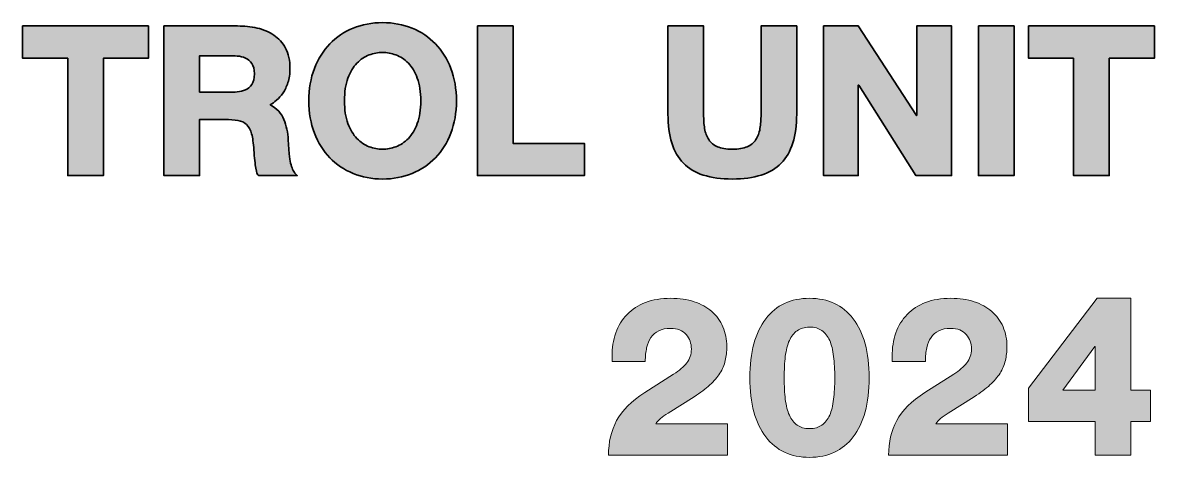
# Model space of a CAD drawing. Header units: millimetres. Extents: x 4.3 to 81, y -11.1 to -4.2.
# Drawn here: x 63.02 to 81.04, y -11.14 to -4.21 of the extents above; entities that cross this region are included whole.
import ezdxf

# ---------------------------------------------------------------- set-up
doc = ezdxf.new("R2010")
doc.units = ezdxf.units.MM
doc.header["$MEASUREMENT"] = 0
doc.layers.add('Layer 1', color=7, linetype='Continuous', lineweight=0)

# ---------------------------------------------------------------- blocks, each defined once
blk = doc.blocks.new('Block_0')
at = {"layer": 'Layer 1', "true_color": 0x231f20, "transparency": 33554687}
h = blk.add_hatch(color=250, dxfattribs=at)
h.dxf.hatch_style = 2
edge = h.paths.add_edge_path()
edge.add_spline(control_points=[(63.74, -4.78), (63.74, -4.78), (63.022, -4.78), (63.022, -4.78), (63.022, -4.78), (63.022, -4.266), (63.022, -4.266), (63.022, -4.266), (65.025, -4.266), (65.025, -4.266), (65.025, -4.266), (65.025, -4.78), (65.025, -4.78), (65.025, -4.78), (64.307, -4.78), (64.307, -4.78), (64.307, -4.78), (64.307, -6.649), (64.307, -6.649), (64.307, -6.649), (63.74, -6.649), (63.74, -6.649), (63.74, -6.649), (63.74, -4.78), (63.74, -4.78)], knot_values=[0, 0, 0, 0, 1, 1, 1, 2, 2, 2, 3, 3, 3, 4, 4, 4, 5, 5, 5, 6, 6, 6, 7, 7, 7, 8, 8, 8, 8], degree=3, periodic=0)
h = blk.add_hatch(color=250, dxfattribs=at)
h.dxf.hatch_style = 2
edge = h.paths.add_edge_path()
edge.add_spline(control_points=[(65.84, -5.321), (65.84, -5.321), (66.313, -5.321), (66.313, -5.321), (66.351, -5.321), (66.394, -5.319), (66.44, -5.316), (66.487, -5.312), (66.531, -5.302), (66.571, -5.284), (66.611, -5.266), (66.644, -5.237), (66.671, -5.197), (66.697, -5.157), (66.711, -5.1), (66.711, -5.027), (66.711, -4.956), (66.697, -4.901), (66.671, -4.862), (66.644, -4.823), (66.611, -4.795), (66.571, -4.777), (66.531, -4.759), (66.487, -4.748), (66.44, -4.745), (66.394, -4.742), (66.351, -4.74), (66.313, -4.74), (66.313, -4.74), (65.84, -4.74), (65.84, -4.74), (65.84, -4.74), (65.84, -5.321), (65.84, -5.321)], knot_values=[0, 0, 0, 0, 1, 1, 1, 2, 2, 2, 3, 3, 3, 4, 4, 4, 5, 5, 5, 6, 6, 6, 7, 7, 7, 8, 8, 8, 9, 9, 9, 10, 10, 10, 11, 11, 11, 11], degree=3, periodic=0)
edge = h.paths.add_edge_path()
edge.add_spline(control_points=[(65.272, -4.266), (65.272, -4.266), (66.444, -4.266), (66.444, -4.266), (66.55, -4.266), (66.654, -4.277), (66.754, -4.299), (66.854, -4.322), (66.943, -4.359), (67.021, -4.411), (67.099, -4.463), (67.161, -4.533), (67.208, -4.62), (67.255, -4.707), (67.278, -4.815), (67.278, -4.944), (67.278, -5.028), (67.268, -5.103), (67.246, -5.167), (67.225, -5.232), (67.199, -5.287), (67.168, -5.333), (67.137, -5.378), (67.103, -5.416), (67.066, -5.448), (67.03, -5.479), (66.996, -5.503), (66.964, -5.521), (67.071, -5.579), (67.144, -5.657), (67.183, -5.756), (67.222, -5.855), (67.245, -5.963), (67.252, -6.079), (67.252, -6.079), (67.268, -6.302), (67.268, -6.302), (67.273, -6.362), (67.279, -6.412), (67.288, -6.451), (67.297, -6.49), (67.308, -6.522), (67.32, -6.547), (67.332, -6.573), (67.345, -6.594), (67.358, -6.609), (67.372, -6.625), (67.384, -6.638), (67.395, -6.649), (67.395, -6.649), (66.778, -6.649), (66.778, -6.649), (66.76, -6.636), (66.745, -6.597), (66.734, -6.531), (66.723, -6.465), (66.713, -6.368), (66.704, -6.239), (66.697, -6.132), (66.685, -6.047), (66.668, -5.983), (66.65, -5.92), (66.623, -5.871), (66.587, -5.837), (66.552, -5.802), (66.505, -5.78), (66.449, -5.77), (66.392, -5.76), (66.321, -5.755), (66.237, -5.755), (66.237, -5.755), (65.84, -5.755), (65.84, -5.755), (65.84, -5.755), (65.84, -6.649), (65.84, -6.649), (65.84, -6.649), (65.272, -6.649), (65.272, -6.649), (65.272, -6.649), (65.272, -4.266), (65.272, -4.266)], knot_values=[0, 0, 0, 0, 1, 1, 1, 2, 2, 2, 3, 3, 3, 4, 4, 4, 5, 5, 5, 6, 6, 6, 7, 7, 7, 8, 8, 8, 9, 9, 9, 10, 10, 10, 11, 11, 11, 12, 12, 12, 13, 13, 13, 14, 14, 14, 15, 15, 15, 16, 16, 16, 17, 17, 17, 18, 18, 18, 19, 19, 19, 20, 20, 20, 21, 21, 21, 22, 22, 22, 23, 23, 23, 24, 24, 24, 25, 25, 25, 26, 26, 26, 27, 27, 27, 27], degree=3, periodic=0)
h = blk.add_hatch(color=250, dxfattribs=at)
h.dxf.hatch_style = 2
edge = h.paths.add_edge_path()
edge.add_spline(control_points=[(68.753, -6.229), (68.823, -6.229), (68.893, -6.215), (68.966, -6.189), (69.038, -6.162), (69.104, -6.118), (69.163, -6.057), (69.222, -5.996), (69.269, -5.916), (69.306, -5.818), (69.343, -5.72), (69.361, -5.6), (69.361, -5.458), (69.361, -5.315), (69.343, -5.195), (69.306, -5.097), (69.269, -4.999), (69.222, -4.92), (69.163, -4.858), (69.104, -4.797), (69.038, -4.753), (68.966, -4.727), (68.893, -4.7), (68.823, -4.687), (68.753, -4.687), (68.682, -4.687), (68.611, -4.7), (68.54, -4.727), (68.469, -4.753), (68.404, -4.797), (68.345, -4.858), (68.286, -4.92), (68.238, -4.999), (68.201, -5.097), (68.164, -5.195), (68.146, -5.315), (68.146, -5.458), (68.146, -5.6), (68.164, -5.72), (68.201, -5.818), (68.238, -5.916), (68.286, -5.996), (68.345, -6.057), (68.404, -6.118), (68.469, -6.162), (68.54, -6.189), (68.611, -6.215), (68.682, -6.229), (68.753, -6.229)], knot_values=[0, 0, 0, 0, 1, 1, 1, 2, 2, 2, 3, 3, 3, 4, 4, 4, 5, 5, 5, 6, 6, 6, 7, 7, 7, 8, 8, 8, 9, 9, 9, 10, 10, 10, 11, 11, 11, 12, 12, 12, 13, 13, 13, 14, 14, 14, 15, 15, 15, 16, 16, 16, 16], degree=3, periodic=0)
edge = h.paths.add_edge_path()
edge.add_spline(control_points=[(68.753, -4.213), (68.923, -4.213), (69.079, -4.242), (69.222, -4.301), (69.366, -4.36), (69.49, -4.443), (69.595, -4.551), (69.699, -4.659), (69.781, -4.79), (69.84, -4.944), (69.899, -5.097), (69.929, -5.268), (69.929, -5.458), (69.929, -5.647), (69.899, -5.818), (69.84, -5.972), (69.781, -6.125), (69.699, -6.256), (69.595, -6.364), (69.49, -6.472), (69.366, -6.555), (69.222, -6.614), (69.079, -6.673), (68.923, -6.703), (68.753, -6.703), (68.584, -6.703), (68.428, -6.673), (68.285, -6.614), (68.141, -6.555), (68.017, -6.472), (67.912, -6.364), (67.808, -6.256), (67.726, -6.125), (67.667, -5.972), (67.608, -5.818), (67.579, -5.647), (67.579, -5.458), (67.579, -5.268), (67.608, -5.097), (67.667, -4.944), (67.726, -4.79), (67.808, -4.659), (67.912, -4.551), (68.017, -4.443), (68.141, -4.36), (68.285, -4.301), (68.428, -4.242), (68.584, -4.213), (68.753, -4.213)], knot_values=[0, 0, 0, 0, 1, 1, 1, 2, 2, 2, 3, 3, 3, 4, 4, 4, 5, 5, 5, 6, 6, 6, 7, 7, 7, 8, 8, 8, 9, 9, 9, 10, 10, 10, 11, 11, 11, 12, 12, 12, 13, 13, 13, 14, 14, 14, 15, 15, 15, 16, 16, 16, 16], degree=3, periodic=0)
h = blk.add_hatch(color=250, dxfattribs=at)
h.dxf.hatch_style = 2
edge = h.paths.add_edge_path()
edge.add_spline(control_points=[(70.262, -4.266), (70.262, -4.266), (70.83, -4.266), (70.83, -4.266), (70.83, -4.266), (70.83, -6.135), (70.83, -6.135), (70.83, -6.135), (71.965, -6.135), (71.965, -6.135), (71.965, -6.135), (71.965, -6.649), (71.965, -6.649), (71.965, -6.649), (70.262, -6.649), (70.262, -6.649), (70.262, -6.649), (70.262, -4.266), (70.262, -4.266)], knot_values=[0, 0, 0, 0, 1, 1, 1, 2, 2, 2, 3, 3, 3, 4, 4, 4, 5, 5, 5, 6, 6, 6, 6], degree=3, periodic=0)
h = blk.add_hatch(color=250, dxfattribs=at)
h.dxf.hatch_style = 2
edge = h.paths.add_edge_path()
edge.add_spline(control_points=[(73.296, -4.266), (73.296, -4.266), (73.864, -4.266), (73.864, -4.266), (73.864, -4.266), (73.864, -5.675), (73.864, -5.675), (73.864, -5.757), (73.869, -5.832), (73.88, -5.9), (73.891, -5.968), (73.913, -6.026), (73.946, -6.075), (73.978, -6.124), (74.024, -6.162), (74.084, -6.189), (74.144, -6.215), (74.223, -6.229), (74.321, -6.229), (74.419, -6.229), (74.498, -6.215), (74.558, -6.189), (74.618, -6.162), (74.664, -6.124), (74.697, -6.075), (74.729, -6.026), (74.75, -5.968), (74.761, -5.9), (74.773, -5.832), (74.778, -5.757), (74.778, -5.675), (74.778, -5.675), (74.778, -4.266), (74.778, -4.266), (74.778, -4.266), (75.346, -4.266), (75.346, -4.266), (75.346, -4.266), (75.346, -5.668), (75.346, -5.668), (75.346, -6.022), (75.264, -6.283), (75.1, -6.451), (74.937, -6.619), (74.677, -6.703), (74.321, -6.703), (73.965, -6.703), (73.705, -6.619), (73.542, -6.451), (73.378, -6.283), (73.296, -6.022), (73.296, -5.668), (73.296, -5.668), (73.296, -4.266), (73.296, -4.266)], knot_values=[0, 0, 0, 0, 1, 1, 1, 2, 2, 2, 3, 3, 3, 4, 4, 4, 5, 5, 5, 6, 6, 6, 7, 7, 7, 8, 8, 8, 9, 9, 9, 10, 10, 10, 11, 11, 11, 12, 12, 12, 13, 13, 13, 14, 14, 14, 15, 15, 15, 16, 16, 16, 17, 17, 17, 18, 18, 18, 18], degree=3, periodic=0)
h = blk.add_hatch(color=250, dxfattribs=at)
h.dxf.hatch_style = 2
edge = h.paths.add_edge_path()
edge.add_spline(control_points=[(75.773, -4.266), (75.773, -4.266), (76.327, -4.266), (76.327, -4.266), (76.327, -4.266), (77.252, -5.691), (77.252, -5.691), (77.252, -5.691), (77.258, -5.691), (77.258, -5.691), (77.258, -5.691), (77.258, -4.266), (77.258, -4.266), (77.258, -4.266), (77.813, -4.266), (77.813, -4.266), (77.813, -4.266), (77.813, -6.649), (77.813, -6.649), (77.813, -6.649), (77.245, -6.649), (77.245, -6.649), (77.245, -6.649), (76.334, -5.207), (76.334, -5.207), (76.334, -5.207), (76.327, -5.207), (76.327, -5.207), (76.327, -5.207), (76.327, -6.649), (76.327, -6.649), (76.327, -6.649), (75.773, -6.649), (75.773, -6.649), (75.773, -6.649), (75.773, -4.266), (75.773, -4.266)], knot_values=[0, 0, 0, 0, 1, 1, 1, 2, 2, 2, 3, 3, 3, 4, 4, 4, 5, 5, 5, 6, 6, 6, 7, 7, 7, 8, 8, 8, 9, 9, 9, 10, 10, 10, 11, 11, 11, 12, 12, 12, 12], degree=3, periodic=0)
h = blk.add_hatch(color=250, dxfattribs=at)
h.dxf.hatch_style = 2
edge = h.paths.add_edge_path()
edge.add_spline(control_points=[(78.24, -4.266), (78.24, -4.266), (78.807, -4.266), (78.807, -4.266), (78.807, -4.266), (78.807, -6.649), (78.807, -6.649), (78.807, -6.649), (78.24, -6.649), (78.24, -6.649), (78.24, -6.649), (78.24, -4.266), (78.24, -4.266)], knot_values=[0, 0, 0, 0, 1, 1, 1, 2, 2, 2, 3, 3, 3, 4, 4, 4, 4], degree=3, periodic=0)
h = blk.add_hatch(color=250, dxfattribs=at)
h.dxf.hatch_style = 2
edge = h.paths.add_edge_path()
edge.add_spline(control_points=[(79.755, -4.78), (79.755, -4.78), (79.038, -4.78), (79.038, -4.78), (79.038, -4.78), (79.038, -4.266), (79.038, -4.266), (79.038, -4.266), (81.04, -4.266), (81.04, -4.266), (81.04, -4.266), (81.04, -4.78), (81.04, -4.78), (81.04, -4.78), (80.323, -4.78), (80.323, -4.78), (80.323, -4.78), (80.323, -6.649), (80.323, -6.649), (80.323, -6.649), (79.755, -6.649), (79.755, -6.649), (79.755, -6.649), (79.755, -4.78), (79.755, -4.78)], knot_values=[0, 0, 0, 0, 1, 1, 1, 2, 2, 2, 3, 3, 3, 4, 4, 4, 5, 5, 5, 6, 6, 6, 7, 7, 7, 8, 8, 8, 8], degree=3, periodic=0)
at = {"layer": 'Layer 1', "color": 250, "lineweight": 35, "true_color": 0x231f20}
for points, knots in [([(63.74, -4.78), (63.74, -4.78), (63.022, -4.78), (63.022, -4.78), (63.022, -4.78), (63.022, -4.266), (63.022, -4.266), (63.022, -4.266), (65.025, -4.266), (65.025, -4.266), (65.025, -4.266), (65.025, -4.78), (65.025, -4.78), (65.025, -4.78), (64.307, -4.78), (64.307, -4.78), (64.307, -4.78), (64.307, -6.649), (64.307, -6.649), (64.307, -6.649), (63.74, -6.649), (63.74, -6.649), (63.74, -6.649), (63.74, -4.78), (63.74, -4.78)], [0, 0, 0, 0, 1, 1, 1, 2, 2, 2, 3, 3, 3, 4, 4, 4, 5, 5, 5, 6, 6, 6, 7, 7, 7, 8, 8, 8, 8]), ([(65.272, -4.266), (65.272, -4.266), (66.444, -4.266), (66.444, -4.266), (66.55, -4.266), (66.654, -4.277), (66.754, -4.299), (66.854, -4.322), (66.943, -4.359), (67.021, -4.411), (67.099, -4.463), (67.161, -4.533), (67.208, -4.62), (67.255, -4.707), (67.278, -4.815), (67.278, -4.944), (67.278, -5.028), (67.268, -5.103), (67.246, -5.167), (67.225, -5.232), (67.199, -5.287), (67.168, -5.333), (67.137, -5.378), (67.103, -5.416), (67.066, -5.448), (67.03, -5.479), (66.996, -5.503), (66.964, -5.521), (67.071, -5.579), (67.144, -5.657), (67.183, -5.756), (67.222, -5.855), (67.245, -5.963), (67.252, -6.079), (67.252, -6.079), (67.268, -6.302), (67.268, -6.302), (67.273, -6.362), (67.279, -6.412), (67.288, -6.451), (67.297, -6.49), (67.308, -6.522), (67.32, -6.547), (67.332, -6.573), (67.345, -6.594), (67.358, -6.609), (67.372, -6.625), (67.384, -6.638), (67.395, -6.649), (67.395, -6.649), (66.778, -6.649), (66.778, -6.649), (66.76, -6.636), (66.745, -6.597), (66.734, -6.531), (66.723, -6.465), (66.713, -6.368), (66.704, -6.239), (66.697, -6.132), (66.685, -6.047), (66.668, -5.983), (66.65, -5.92), (66.623, -5.871), (66.587, -5.837), (66.552, -5.802), (66.505, -5.78), (66.449, -5.77), (66.392, -5.76), (66.321, -5.755), (66.237, -5.755), (66.237, -5.755), (65.84, -5.755), (65.84, -5.755), (65.84, -5.755), (65.84, -6.649), (65.84, -6.649), (65.84, -6.649), (65.272, -6.649), (65.272, -6.649), (65.272, -6.649), (65.272, -4.266), (65.272, -4.266)], [0, 0, 0, 0, 1, 1, 1, 2, 2, 2, 3, 3, 3, 4, 4, 4, 5, 5, 5, 6, 6, 6, 7, 7, 7, 8, 8, 8, 9, 9, 9, 10, 10, 10, 11, 11, 11, 12, 12, 12, 13, 13, 13, 14, 14, 14, 15, 15, 15, 16, 16, 16, 17, 17, 17, 18, 18, 18, 19, 19, 19, 20, 20, 20, 21, 21, 21, 22, 22, 22, 23, 23, 23, 24, 24, 24, 25, 25, 25, 26, 26, 26, 27, 27, 27, 27]), ([(68.753, -4.213), (68.923, -4.213), (69.079, -4.242), (69.222, -4.301), (69.366, -4.36), (69.49, -4.443), (69.595, -4.551), (69.699, -4.659), (69.781, -4.79), (69.84, -4.944), (69.899, -5.097), (69.929, -5.268), (69.929, -5.458), (69.929, -5.647), (69.899, -5.818), (69.84, -5.972), (69.781, -6.125), (69.699, -6.256), (69.595, -6.364), (69.49, -6.472), (69.366, -6.555), (69.222, -6.614), (69.079, -6.673), (68.923, -6.703), (68.753, -6.703), (68.584, -6.703), (68.428, -6.673), (68.285, -6.614), (68.141, -6.555), (68.017, -6.472), (67.912, -6.364), (67.808, -6.256), (67.726, -6.125), (67.667, -5.972), (67.608, -5.818), (67.579, -5.647), (67.579, -5.458), (67.579, -5.268), (67.608, -5.097), (67.667, -4.944), (67.726, -4.79), (67.808, -4.659), (67.912, -4.551), (68.017, -4.443), (68.141, -4.36), (68.285, -4.301), (68.428, -4.242), (68.584, -4.213), (68.753, -4.213)], [0, 0, 0, 0, 1, 1, 1, 2, 2, 2, 3, 3, 3, 4, 4, 4, 5, 5, 5, 6, 6, 6, 7, 7, 7, 8, 8, 8, 9, 9, 9, 10, 10, 10, 11, 11, 11, 12, 12, 12, 13, 13, 13, 14, 14, 14, 15, 15, 15, 16, 16, 16, 16]), ([(70.262, -4.266), (70.262, -4.266), (70.83, -4.266), (70.83, -4.266), (70.83, -4.266), (70.83, -6.135), (70.83, -6.135), (70.83, -6.135), (71.965, -6.135), (71.965, -6.135), (71.965, -6.135), (71.965, -6.649), (71.965, -6.649), (71.965, -6.649), (70.262, -6.649), (70.262, -6.649), (70.262, -6.649), (70.262, -4.266), (70.262, -4.266)], [0, 0, 0, 0, 1, 1, 1, 2, 2, 2, 3, 3, 3, 4, 4, 4, 5, 5, 5, 6, 6, 6, 6]), ([(73.296, -4.266), (73.296, -4.266), (73.864, -4.266), (73.864, -4.266), (73.864, -4.266), (73.864, -5.675), (73.864, -5.675), (73.864, -5.757), (73.869, -5.832), (73.88, -5.9), (73.891, -5.968), (73.913, -6.026), (73.946, -6.075), (73.978, -6.124), (74.024, -6.162), (74.084, -6.189), (74.144, -6.215), (74.223, -6.229), (74.321, -6.229), (74.419, -6.229), (74.498, -6.215), (74.558, -6.189), (74.618, -6.162), (74.664, -6.124), (74.697, -6.075), (74.729, -6.026), (74.75, -5.968), (74.761, -5.9), (74.773, -5.832), (74.778, -5.757), (74.778, -5.675), (74.778, -5.675), (74.778, -4.266), (74.778, -4.266), (74.778, -4.266), (75.346, -4.266), (75.346, -4.266), (75.346, -4.266), (75.346, -5.668), (75.346, -5.668), (75.346, -6.022), (75.264, -6.283), (75.1, -6.451), (74.937, -6.619), (74.677, -6.703), (74.321, -6.703), (73.965, -6.703), (73.705, -6.619), (73.542, -6.451), (73.378, -6.283), (73.296, -6.022), (73.296, -5.668), (73.296, -5.668), (73.296, -4.266), (73.296, -4.266)], [0, 0, 0, 0, 1, 1, 1, 2, 2, 2, 3, 3, 3, 4, 4, 4, 5, 5, 5, 6, 6, 6, 7, 7, 7, 8, 8, 8, 9, 9, 9, 10, 10, 10, 11, 11, 11, 12, 12, 12, 13, 13, 13, 14, 14, 14, 15, 15, 15, 16, 16, 16, 17, 17, 17, 18, 18, 18, 18]), ([(75.773, -4.266), (75.773, -4.266), (76.327, -4.266), (76.327, -4.266), (76.327, -4.266), (77.252, -5.691), (77.252, -5.691), (77.252, -5.691), (77.258, -5.691), (77.258, -5.691), (77.258, -5.691), (77.258, -4.266), (77.258, -4.266), (77.258, -4.266), (77.813, -4.266), (77.813, -4.266), (77.813, -4.266), (77.813, -6.649), (77.813, -6.649), (77.813, -6.649), (77.245, -6.649), (77.245, -6.649), (77.245, -6.649), (76.334, -5.207), (76.334, -5.207), (76.334, -5.207), (76.327, -5.207), (76.327, -5.207), (76.327, -5.207), (76.327, -6.649), (76.327, -6.649), (76.327, -6.649), (75.773, -6.649), (75.773, -6.649), (75.773, -6.649), (75.773, -4.266), (75.773, -4.266)], [0, 0, 0, 0, 1, 1, 1, 2, 2, 2, 3, 3, 3, 4, 4, 4, 5, 5, 5, 6, 6, 6, 7, 7, 7, 8, 8, 8, 9, 9, 9, 10, 10, 10, 11, 11, 11, 12, 12, 12, 12]), ([(78.24, -4.266), (78.24, -4.266), (78.807, -4.266), (78.807, -4.266), (78.807, -4.266), (78.807, -6.649), (78.807, -6.649), (78.807, -6.649), (78.24, -6.649), (78.24, -6.649), (78.24, -6.649), (78.24, -4.266), (78.24, -4.266)], [0, 0, 0, 0, 1, 1, 1, 2, 2, 2, 3, 3, 3, 4, 4, 4, 4]), ([(79.755, -4.78), (79.755, -4.78), (79.038, -4.78), (79.038, -4.78), (79.038, -4.78), (79.038, -4.266), (79.038, -4.266), (79.038, -4.266), (81.04, -4.266), (81.04, -4.266), (81.04, -4.266), (81.04, -4.78), (81.04, -4.78), (81.04, -4.78), (80.323, -4.78), (80.323, -4.78), (80.323, -4.78), (80.323, -6.649), (80.323, -6.649), (80.323, -6.649), (79.755, -6.649), (79.755, -6.649), (79.755, -6.649), (79.755, -4.78), (79.755, -4.78)], [0, 0, 0, 0, 1, 1, 1, 2, 2, 2, 3, 3, 3, 4, 4, 4, 5, 5, 5, 6, 6, 6, 7, 7, 7, 8, 8, 8, 8]), ([(65.84, -5.321), (65.84, -5.321), (66.313, -5.321), (66.313, -5.321), (66.351, -5.321), (66.394, -5.319), (66.44, -5.316), (66.487, -5.312), (66.531, -5.302), (66.571, -5.284), (66.611, -5.266), (66.644, -5.237), (66.671, -5.197), (66.697, -5.157), (66.711, -5.1), (66.711, -5.027), (66.711, -4.956), (66.697, -4.901), (66.671, -4.862), (66.644, -4.823), (66.611, -4.795), (66.571, -4.777), (66.531, -4.759), (66.487, -4.748), (66.44, -4.745), (66.394, -4.742), (66.351, -4.74), (66.313, -4.74), (66.313, -4.74), (65.84, -4.74), (65.84, -4.74), (65.84, -4.74), (65.84, -5.321), (65.84, -5.321)], [0, 0, 0, 0, 1, 1, 1, 2, 2, 2, 3, 3, 3, 4, 4, 4, 5, 5, 5, 6, 6, 6, 7, 7, 7, 8, 8, 8, 9, 9, 9, 10, 10, 10, 11, 11, 11, 11]), ([(68.753, -6.229), (68.823, -6.229), (68.893, -6.215), (68.966, -6.189), (69.038, -6.162), (69.104, -6.118), (69.163, -6.057), (69.222, -5.996), (69.269, -5.916), (69.306, -5.818), (69.343, -5.72), (69.361, -5.6), (69.361, -5.458), (69.361, -5.315), (69.343, -5.195), (69.306, -5.097), (69.269, -4.999), (69.222, -4.92), (69.163, -4.858), (69.104, -4.797), (69.038, -4.753), (68.966, -4.727), (68.893, -4.7), (68.823, -4.687), (68.753, -4.687), (68.682, -4.687), (68.611, -4.7), (68.54, -4.727), (68.469, -4.753), (68.404, -4.797), (68.345, -4.858), (68.286, -4.92), (68.238, -4.999), (68.201, -5.097), (68.164, -5.195), (68.146, -5.315), (68.146, -5.458), (68.146, -5.6), (68.164, -5.72), (68.201, -5.818), (68.238, -5.916), (68.286, -5.996), (68.345, -6.057), (68.404, -6.118), (68.469, -6.162), (68.54, -6.189), (68.611, -6.215), (68.682, -6.229), (68.753, -6.229)], [0, 0, 0, 0, 1, 1, 1, 2, 2, 2, 3, 3, 3, 4, 4, 4, 5, 5, 5, 6, 6, 6, 7, 7, 7, 8, 8, 8, 9, 9, 9, 10, 10, 10, 11, 11, 11, 12, 12, 12, 13, 13, 13, 14, 14, 14, 15, 15, 15, 16, 16, 16, 16])]:
    blk.add_open_spline(points, degree=3, knots=knots, dxfattribs=at)
blk = doc.blocks.new('Block_2')
at = {"layer": 'Layer 1', "true_color": 0x231f20, "transparency": 33554687}
h = blk.add_hatch(color=250, dxfattribs=at)
h.dxf.hatch_style = 2
edge = h.paths.add_edge_path()
edge.add_spline(control_points=[(72.406, -9.53), (72.406, -9.394), (72.426, -9.269), (72.466, -9.154), (72.506, -9.04), (72.566, -8.942), (72.646, -8.86), (72.726, -8.777), (72.824, -8.714), (72.939, -8.669), (73.054, -8.625), (73.188, -8.602), (73.341, -8.602), (73.478, -8.602), (73.601, -8.621), (73.712, -8.657), (73.822, -8.693), (73.916, -8.745), (73.994, -8.812), (74.071, -8.879), (74.131, -8.96), (74.172, -9.056), (74.213, -9.151), (74.234, -9.256), (74.234, -9.371), (74.234, -9.451), (74.225, -9.526), (74.209, -9.595), (74.193, -9.665), (74.164, -9.731), (74.124, -9.795), (74.084, -9.858), (74.031, -9.921), (73.964, -9.982), (73.897, -10.043), (73.813, -10.105), (73.712, -10.169), (73.712, -10.169), (73.299, -10.43), (73.299, -10.43), (73.202, -10.491), (73.137, -10.547), (73.101, -10.599), (73.101, -10.599), (74.244, -10.599), (74.244, -10.599), (74.244, -10.599), (74.244, -11.1), (74.244, -11.1), (74.244, -11.1), (72.35, -11.1), (72.35, -11.1), (72.35, -10.895), (72.393, -10.712), (72.479, -10.55), (72.564, -10.387), (72.714, -10.238), (72.928, -10.102), (72.928, -10.102), (73.387, -9.809), (73.387, -9.809), (73.477, -9.752), (73.546, -9.694), (73.595, -9.632), (73.645, -9.571), (73.669, -9.497), (73.669, -9.41), (73.669, -9.321), (73.642, -9.244), (73.586, -9.179), (73.531, -9.114), (73.448, -9.082), (73.338, -9.082), (73.262, -9.082), (73.2, -9.094), (73.149, -9.119), (73.098, -9.144), (73.057, -9.179), (73.026, -9.225), (72.994, -9.271), (72.971, -9.326), (72.957, -9.391), (72.943, -9.455), (72.935, -9.528), (72.935, -9.608), (72.935, -9.608), (72.406, -9.608), (72.406, -9.608), (72.406, -9.608), (72.406, -9.53), (72.406, -9.53)], knot_values=[0, 0, 0, 0, 1, 1, 1, 2, 2, 2, 3, 3, 3, 4, 4, 4, 5, 5, 5, 6, 6, 6, 7, 7, 7, 8, 8, 8, 9, 9, 9, 10, 10, 10, 11, 11, 11, 12, 12, 12, 13, 13, 13, 14, 14, 14, 15, 15, 15, 16, 16, 16, 17, 17, 17, 18, 18, 18, 19, 19, 19, 20, 20, 20, 21, 21, 21, 22, 22, 22, 23, 23, 23, 24, 24, 24, 25, 25, 25, 26, 26, 26, 27, 27, 27, 28, 28, 28, 29, 29, 29, 30, 30, 30, 30], degree=3, periodic=0)
h = blk.add_hatch(color=250, dxfattribs=at)
h.dxf.hatch_style = 2
edge = h.paths.add_edge_path()
edge.add_spline(control_points=[(75.147, -9.869), (75.147, -9.996), (75.153, -10.11), (75.165, -10.211), (75.177, -10.312), (75.198, -10.397), (75.229, -10.465), (75.259, -10.533), (75.3, -10.585), (75.352, -10.622), (75.404, -10.659), (75.469, -10.677), (75.55, -10.677), (75.63, -10.677), (75.695, -10.659), (75.747, -10.622), (75.799, -10.585), (75.84, -10.533), (75.871, -10.465), (75.901, -10.397), (75.922, -10.312), (75.934, -10.211), (75.946, -10.11), (75.952, -9.996), (75.952, -9.869), (75.952, -9.742), (75.946, -9.628), (75.934, -9.527), (75.922, -9.426), (75.901, -9.341), (75.871, -9.273), (75.84, -9.205), (75.799, -9.152), (75.747, -9.116), (75.695, -9.079), (75.63, -9.061), (75.55, -9.061), (75.469, -9.063), (75.404, -9.083), (75.352, -9.119), (75.3, -9.156), (75.259, -9.208), (75.229, -9.276), (75.198, -9.344), (75.177, -9.428), (75.165, -9.528), (75.153, -9.628), (75.147, -9.742), (75.147, -9.869)], knot_values=[0, 0, 0, 0, 1, 1, 1, 2, 2, 2, 3, 3, 3, 4, 4, 4, 5, 5, 5, 6, 6, 6, 7, 7, 7, 8, 8, 8, 9, 9, 9, 10, 10, 10, 11, 11, 11, 12, 12, 12, 13, 13, 13, 14, 14, 14, 15, 15, 15, 16, 16, 16, 16], degree=3, periodic=0)
edge = h.paths.add_edge_path()
edge.add_spline(control_points=[(74.601, -9.869), (74.601, -9.46), (74.685, -9.146), (74.853, -8.929), (75.021, -8.711), (75.253, -8.602), (75.55, -8.602), (75.846, -8.602), (76.078, -8.711), (76.246, -8.929), (76.414, -9.146), (76.499, -9.46), (76.499, -9.869), (76.499, -10.278), (76.414, -10.592), (76.246, -10.809), (76.078, -11.026), (75.846, -11.135), (75.55, -11.135), (75.253, -11.135), (75.021, -11.026), (74.853, -10.809), (74.685, -10.592), (74.601, -10.278), (74.601, -9.869)], knot_values=[0, 0, 0, 0, 1, 1, 1, 2, 2, 2, 3, 3, 3, 4, 4, 4, 5, 5, 5, 6, 6, 6, 7, 7, 7, 8, 8, 8, 8], degree=3, periodic=0)
h = blk.add_hatch(color=250, dxfattribs=at)
h.dxf.hatch_style = 2
edge = h.paths.add_edge_path()
edge.add_spline(control_points=[(76.865, -9.53), (76.865, -9.394), (76.885, -9.269), (76.925, -9.154), (76.965, -9.04), (77.025, -8.942), (77.105, -8.86), (77.185, -8.777), (77.283, -8.714), (77.398, -8.669), (77.513, -8.625), (77.647, -8.602), (77.8, -8.602), (77.937, -8.602), (78.06, -8.621), (78.171, -8.657), (78.281, -8.693), (78.375, -8.745), (78.453, -8.812), (78.53, -8.879), (78.59, -8.96), (78.631, -9.056), (78.672, -9.151), (78.693, -9.256), (78.693, -9.371), (78.693, -9.451), (78.684, -9.526), (78.668, -9.595), (78.652, -9.665), (78.623, -9.731), (78.583, -9.795), (78.543, -9.858), (78.49, -9.921), (78.423, -9.982), (78.356, -10.043), (78.272, -10.105), (78.171, -10.169), (78.171, -10.169), (77.758, -10.43), (77.758, -10.43), (77.661, -10.491), (77.596, -10.547), (77.56, -10.599), (77.56, -10.599), (78.703, -10.599), (78.703, -10.599), (78.703, -10.599), (78.703, -11.1), (78.703, -11.1), (78.703, -11.1), (76.809, -11.1), (76.809, -11.1), (76.809, -10.895), (76.852, -10.712), (76.938, -10.55), (77.023, -10.387), (77.173, -10.238), (77.387, -10.102), (77.387, -10.102), (77.846, -9.809), (77.846, -9.809), (77.935, -9.752), (78.005, -9.694), (78.054, -9.632), (78.104, -9.571), (78.128, -9.497), (78.128, -9.41), (78.128, -9.321), (78.101, -9.244), (78.045, -9.179), (77.99, -9.114), (77.907, -9.082), (77.797, -9.082), (77.721, -9.082), (77.659, -9.094), (77.608, -9.119), (77.557, -9.144), (77.516, -9.179), (77.485, -9.225), (77.453, -9.271), (77.43, -9.326), (77.416, -9.391), (77.402, -9.455), (77.394, -9.528), (77.394, -9.608), (77.394, -9.608), (76.865, -9.608), (76.865, -9.608), (76.865, -9.608), (76.865, -9.53), (76.865, -9.53)], knot_values=[0, 0, 0, 0, 1, 1, 1, 2, 2, 2, 3, 3, 3, 4, 4, 4, 5, 5, 5, 6, 6, 6, 7, 7, 7, 8, 8, 8, 9, 9, 9, 10, 10, 10, 11, 11, 11, 12, 12, 12, 13, 13, 13, 14, 14, 14, 15, 15, 15, 16, 16, 16, 17, 17, 17, 18, 18, 18, 19, 19, 19, 20, 20, 20, 21, 21, 21, 22, 22, 22, 23, 23, 23, 24, 24, 24, 25, 25, 25, 26, 26, 26, 27, 27, 27, 28, 28, 28, 29, 29, 29, 30, 30, 30, 30], degree=3, periodic=0)
h = blk.add_hatch(color=250, dxfattribs=at)
h.dxf.hatch_style = 2
edge = h.paths.add_edge_path()
edge.add_spline(control_points=[(80.1, -10.063), (80.1, -10.063), (80.1, -9.371), (80.1, -9.371), (80.1, -9.371), (80.093, -9.371), (80.093, -9.371), (80.093, -9.371), (79.585, -10.063), (79.585, -10.063), (79.585, -10.063), (80.1, -10.063), (80.1, -10.063)], knot_values=[0, 0, 0, 0, 1, 1, 1, 2, 2, 2, 3, 3, 3, 4, 4, 4, 4], degree=3, periodic=0)
edge = h.paths.add_edge_path()
edge.add_spline(control_points=[(79.038, -10.031), (79.038, -10.031), (80.128, -8.602), (80.128, -8.602), (80.128, -8.602), (80.665, -8.602), (80.665, -8.602), (80.665, -8.602), (80.665, -10.063), (80.665, -10.063), (80.665, -10.063), (80.979, -10.063), (80.979, -10.063), (80.979, -10.063), (80.979, -10.564), (80.979, -10.564), (80.979, -10.564), (80.665, -10.564), (80.665, -10.564), (80.665, -10.564), (80.665, -11.1), (80.665, -11.1), (80.665, -11.1), (80.1, -11.1), (80.1, -11.1), (80.1, -11.1), (80.1, -10.564), (80.1, -10.564), (80.1, -10.564), (79.038, -10.564), (79.038, -10.564), (79.038, -10.564), (79.038, -10.031), (79.038, -10.031)], knot_values=[0, 0, 0, 0, 1, 1, 1, 2, 2, 2, 3, 3, 3, 4, 4, 4, 5, 5, 5, 6, 6, 6, 7, 7, 7, 8, 8, 8, 9, 9, 9, 10, 10, 10, 11, 11, 11, 11], degree=3, periodic=0)
at = {"layer": 'Layer 1'}
for points, knots in [([(72.406, -9.53), (72.406, -9.394), (72.426, -9.269), (72.466, -9.154), (72.506, -9.04), (72.566, -8.942), (72.646, -8.86), (72.726, -8.777), (72.824, -8.714), (72.939, -8.669), (73.054, -8.625), (73.188, -8.602), (73.341, -8.602), (73.478, -8.602), (73.601, -8.621), (73.712, -8.657), (73.822, -8.693), (73.916, -8.745), (73.994, -8.812), (74.071, -8.879), (74.131, -8.96), (74.172, -9.056), (74.213, -9.151), (74.234, -9.256), (74.234, -9.371), (74.234, -9.451), (74.225, -9.526), (74.209, -9.595), (74.193, -9.665), (74.164, -9.731), (74.124, -9.795), (74.084, -9.858), (74.031, -9.921), (73.964, -9.982), (73.897, -10.043), (73.813, -10.105), (73.712, -10.169), (73.712, -10.169), (73.299, -10.43), (73.299, -10.43), (73.202, -10.491), (73.137, -10.547), (73.101, -10.599), (73.101, -10.599), (74.244, -10.599), (74.244, -10.599), (74.244, -10.599), (74.244, -11.1), (74.244, -11.1), (74.244, -11.1), (72.35, -11.1), (72.35, -11.1), (72.35, -10.895), (72.393, -10.712), (72.479, -10.55), (72.564, -10.387), (72.714, -10.238), (72.928, -10.102), (72.928, -10.102), (73.387, -9.809), (73.387, -9.809), (73.477, -9.752), (73.546, -9.694), (73.595, -9.632), (73.645, -9.571), (73.669, -9.497), (73.669, -9.41), (73.669, -9.321), (73.642, -9.244), (73.586, -9.179), (73.531, -9.114), (73.448, -9.082), (73.338, -9.082), (73.262, -9.082), (73.2, -9.094), (73.149, -9.119), (73.098, -9.144), (73.057, -9.179), (73.026, -9.225), (72.994, -9.271), (72.971, -9.326), (72.957, -9.391), (72.943, -9.455), (72.935, -9.528), (72.935, -9.608), (72.935, -9.608), (72.406, -9.608), (72.406, -9.608), (72.406, -9.608), (72.406, -9.53), (72.406, -9.53)], [0, 0, 0, 0, 1, 1, 1, 2, 2, 2, 3, 3, 3, 4, 4, 4, 5, 5, 5, 6, 6, 6, 7, 7, 7, 8, 8, 8, 9, 9, 9, 10, 10, 10, 11, 11, 11, 12, 12, 12, 13, 13, 13, 14, 14, 14, 15, 15, 15, 16, 16, 16, 17, 17, 17, 18, 18, 18, 19, 19, 19, 20, 20, 20, 21, 21, 21, 22, 22, 22, 23, 23, 23, 24, 24, 24, 25, 25, 25, 26, 26, 26, 27, 27, 27, 28, 28, 28, 29, 29, 29, 30, 30, 30, 30]), ([(74.601, -9.869), (74.601, -9.46), (74.685, -9.146), (74.853, -8.929), (75.021, -8.711), (75.253, -8.602), (75.55, -8.602), (75.846, -8.602), (76.078, -8.711), (76.246, -8.929), (76.414, -9.146), (76.499, -9.46), (76.499, -9.869), (76.499, -10.278), (76.414, -10.592), (76.246, -10.809), (76.078, -11.026), (75.846, -11.135), (75.55, -11.135), (75.253, -11.135), (75.021, -11.026), (74.853, -10.809), (74.685, -10.592), (74.601, -10.278), (74.601, -9.869)], [0, 0, 0, 0, 1, 1, 1, 2, 2, 2, 3, 3, 3, 4, 4, 4, 5, 5, 5, 6, 6, 6, 7, 7, 7, 8, 8, 8, 8]), ([(76.865, -9.53), (76.865, -9.394), (76.885, -9.269), (76.925, -9.154), (76.965, -9.04), (77.025, -8.942), (77.105, -8.86), (77.185, -8.777), (77.283, -8.714), (77.398, -8.669), (77.513, -8.625), (77.647, -8.602), (77.8, -8.602), (77.937, -8.602), (78.06, -8.621), (78.171, -8.657), (78.281, -8.693), (78.375, -8.745), (78.453, -8.812), (78.53, -8.879), (78.59, -8.96), (78.631, -9.056), (78.672, -9.151), (78.693, -9.256), (78.693, -9.371), (78.693, -9.451), (78.684, -9.526), (78.668, -9.595), (78.652, -9.665), (78.623, -9.731), (78.583, -9.795), (78.543, -9.858), (78.49, -9.921), (78.423, -9.982), (78.356, -10.043), (78.272, -10.105), (78.171, -10.169), (78.171, -10.169), (77.758, -10.43), (77.758, -10.43), (77.661, -10.491), (77.596, -10.547), (77.56, -10.599), (77.56, -10.599), (78.703, -10.599), (78.703, -10.599), (78.703, -10.599), (78.703, -11.1), (78.703, -11.1), (78.703, -11.1), (76.809, -11.1), (76.809, -11.1), (76.809, -10.895), (76.852, -10.712), (76.938, -10.55), (77.023, -10.387), (77.173, -10.238), (77.387, -10.102), (77.387, -10.102), (77.846, -9.809), (77.846, -9.809), (77.935, -9.752), (78.005, -9.694), (78.054, -9.632), (78.104, -9.571), (78.128, -9.497), (78.128, -9.41), (78.128, -9.321), (78.101, -9.244), (78.045, -9.179), (77.99, -9.114), (77.907, -9.082), (77.797, -9.082), (77.721, -9.082), (77.659, -9.094), (77.608, -9.119), (77.557, -9.144), (77.516, -9.179), (77.485, -9.225), (77.453, -9.271), (77.43, -9.326), (77.416, -9.391), (77.402, -9.455), (77.394, -9.528), (77.394, -9.608), (77.394, -9.608), (76.865, -9.608), (76.865, -9.608), (76.865, -9.608), (76.865, -9.53), (76.865, -9.53)], [0, 0, 0, 0, 1, 1, 1, 2, 2, 2, 3, 3, 3, 4, 4, 4, 5, 5, 5, 6, 6, 6, 7, 7, 7, 8, 8, 8, 9, 9, 9, 10, 10, 10, 11, 11, 11, 12, 12, 12, 13, 13, 13, 14, 14, 14, 15, 15, 15, 16, 16, 16, 17, 17, 17, 18, 18, 18, 19, 19, 19, 20, 20, 20, 21, 21, 21, 22, 22, 22, 23, 23, 23, 24, 24, 24, 25, 25, 25, 26, 26, 26, 27, 27, 27, 28, 28, 28, 29, 29, 29, 30, 30, 30, 30]), ([(79.038, -10.031), (79.038, -10.031), (80.128, -8.602), (80.128, -8.602), (80.128, -8.602), (80.665, -8.602), (80.665, -8.602), (80.665, -8.602), (80.665, -10.063), (80.665, -10.063), (80.665, -10.063), (80.979, -10.063), (80.979, -10.063), (80.979, -10.063), (80.979, -10.564), (80.979, -10.564), (80.979, -10.564), (80.665, -10.564), (80.665, -10.564), (80.665, -10.564), (80.665, -11.1), (80.665, -11.1), (80.665, -11.1), (80.1, -11.1), (80.1, -11.1), (80.1, -11.1), (80.1, -10.564), (80.1, -10.564), (80.1, -10.564), (79.038, -10.564), (79.038, -10.564), (79.038, -10.564), (79.038, -10.031), (79.038, -10.031)], [0, 0, 0, 0, 1, 1, 1, 2, 2, 2, 3, 3, 3, 4, 4, 4, 5, 5, 5, 6, 6, 6, 7, 7, 7, 8, 8, 8, 9, 9, 9, 10, 10, 10, 11, 11, 11, 11]), ([(75.147, -9.869), (75.147, -9.996), (75.153, -10.11), (75.165, -10.211), (75.177, -10.312), (75.198, -10.397), (75.229, -10.465), (75.259, -10.533), (75.3, -10.585), (75.352, -10.622), (75.404, -10.659), (75.469, -10.677), (75.55, -10.677), (75.63, -10.677), (75.695, -10.659), (75.747, -10.622), (75.799, -10.585), (75.84, -10.533), (75.871, -10.465), (75.901, -10.397), (75.922, -10.312), (75.934, -10.211), (75.946, -10.11), (75.952, -9.996), (75.952, -9.869), (75.952, -9.742), (75.946, -9.628), (75.934, -9.527), (75.922, -9.426), (75.901, -9.341), (75.871, -9.273), (75.84, -9.205), (75.799, -9.152), (75.747, -9.116), (75.695, -9.079), (75.63, -9.061), (75.55, -9.061), (75.469, -9.063), (75.404, -9.083), (75.352, -9.119), (75.3, -9.156), (75.259, -9.208), (75.229, -9.276), (75.198, -9.344), (75.177, -9.428), (75.165, -9.528), (75.153, -9.628), (75.147, -9.742), (75.147, -9.869)], [0, 0, 0, 0, 1, 1, 1, 2, 2, 2, 3, 3, 3, 4, 4, 4, 5, 5, 5, 6, 6, 6, 7, 7, 7, 8, 8, 8, 9, 9, 9, 10, 10, 10, 11, 11, 11, 12, 12, 12, 13, 13, 13, 14, 14, 14, 15, 15, 15, 16, 16, 16, 16]), ([(80.1, -10.063), (80.1, -10.063), (80.1, -9.371), (80.1, -9.371), (80.1, -9.371), (80.093, -9.371), (80.093, -9.371), (80.093, -9.371), (79.585, -10.063), (79.585, -10.063), (79.585, -10.063), (80.1, -10.063), (80.1, -10.063)], [0, 0, 0, 0, 1, 1, 1, 2, 2, 2, 3, 3, 3, 4, 4, 4, 4])]:
    blk.add_open_spline(points, degree=3, knots=knots, dxfattribs=at)

msp = doc.modelspace()

# ---------------------------------------------------------------- block references
at = {"layer": 'Layer 1'}
for name in ['Block_0', 'Block_2']:
    msp.add_blockref(name, (0, 0), dxfattribs=at)

doc.saveas('drawing.dxf')
